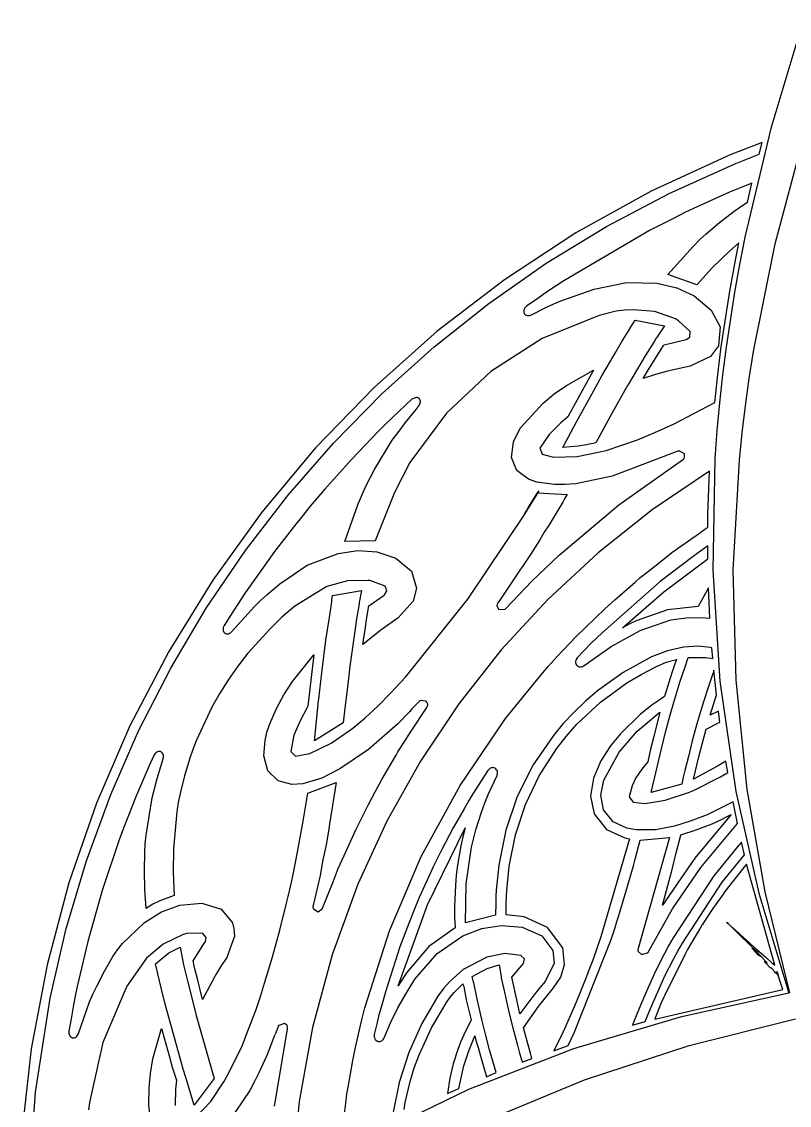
# Model space of a CAD drawing. Extents: x 0 to 149, y 0 to 357.
# Drawn here: x 23.19 to 57.63, y 153.42 to 202.01 of the extents above; entities that cross this region are included whole.
import ezdxf

# ---------------------------------------------------------------- set-up
doc = ezdxf.new("R2010")
doc.units = 0

msp = doc.modelspace()

# ---------------------------------------------------------------- linework, layer by layer
at = {"layer": 'Layer 1'}
for p, q in [((58.242805, 202.00936), (56.794183, 197.217523)), ((56.794183, 197.217523), (55.630613, 192.347193)), ((56.996283, 192.044465), (58.260224, 196.80115)), ((56.40786, 196.598652), (54.98018, 196.032684)), ((56.27138, 196.074379), (56.40786, 196.598652)), ((54.98018, 196.032684), (51.434776, 194.405909)), ((55.1493, 195.625), (56.27138, 196.074379)), ((52.233032, 194.307912), (55.1493, 195.625)), ((51.434776, 194.405909), (48.055735, 192.537445)), ((54.951303, 194.36331), (54.488521, 194.154787)), ((55.386642, 194.551244), (54.951303, 194.36331)), ((55.948704, 194.772924), (55.386642, 194.551244)), ((55.75055, 193.918074), (55.948704, 194.772924)), ((49.423611, 192.822744), (52.233032, 194.307912)), ((54.488521, 194.154787), (53.489997, 193.703006)), ((55.503961, 193.759062), (55.75055, 193.918074)), ((52.964062, 193.461424), (52.435827, 193.192006)), ((53.489997, 193.703006), (52.964062, 193.461424)), ((54.502268, 193.000373), (55.156913, 193.507376)), ((55.156913, 193.507376), (55.503961, 193.759062)), ((52.435827, 193.192006), (51.359127, 192.640434)), ((53.900811, 192.492743), (54.502268, 193.000373)), ((48.055735, 192.537445), (44.851672, 190.440186)), ((46.726671, 191.176362), (49.423611, 192.822744)), ((51.359127, 192.640434), (47.517297, 190.383084)), ((53.602, 192.224), (53.900811, 192.492743)), ((52.177981, 190.677467), (53.312111, 191.930937)), ((53.312111, 191.930937), (53.602, 192.224)), ((53.602, 192.224), (53.602, 192.224)), ((55.361385, 192.092354), (54.942599, 191.713372)), ((55.2969, 191.774521), (55.361385, 192.092354)), ((55.630613, 192.347193), (55.506153, 191.734523)), ((56.024344, 187.21964), (56.996283, 192.044465)), ((54.942599, 191.713372), (54.168642, 190.972474)), ((55.179174, 191.154059), (55.2969, 191.774521)), ((55.506153, 191.734523), (55.388836, 191.116144)), ((44.147844, 189.375631), (46.726671, 191.176362)), ((54.168642, 190.972474), (53.472251, 190.204418)), ((54.957824, 189.923199), (55.179174, 191.154059)), ((55.388836, 191.116144), (55.16769, 189.886114)), ((53.472251, 190.204418), (52.177981, 190.677467)), ((44.851672, 190.440186), (41.831202, 188.127029)), ((47.517297, 190.383084), (46.819678, 189.934633)), ((47.423272, 189.509263), (48.868332, 190.02333)), ((48.868332, 190.02333), (50.323602, 190.311106)), ((50.323602, 190.311106), (51.679242, 190.289886)), ((51.679242, 190.289886), (52.57905, 190.074604)), ((52.57905, 190.074604), (53.359035, 189.711235)), ((46.294562, 189.569946), (45.840314, 189.247437)), ((46.819678, 189.934633), (46.294562, 189.569946)), ((47.069275, 189.365951), (47.423272, 189.509263)), ((53.359035, 189.711235), (54.117509, 189.081395)), ((54.603319, 187.617599), (54.957824, 189.923199)), ((55.16769, 189.886114), (54.78923, 187.412394)), ((41.692764, 187.427417), (44.147844, 189.375631)), ((45.718603, 189.05727), (45.71472, 189.005892)), ((45.71472, 189.005892), (45.722385, 188.970227)), ((45.724939, 189.092221), (45.718603, 189.05727)), ((45.751815, 189.146867), (45.724939, 189.092221)), ((45.768116, 189.175992), (45.751815, 189.146867)), ((45.840314, 189.247437), (45.768116, 189.175992)), ((46.058599, 188.864459), (46.727747, 189.204537)), ((46.727747, 189.204537), (47.069275, 189.365951)), ((49.86199, 189.022843), (49.100194, 188.831909)), ((50.241533, 189.073185), (49.86199, 189.022843)), ((50.618319, 189.09232), (50.241533, 189.073185)), ((51.592485, 189.007772), (50.618319, 189.09232)), ((52.515269, 188.684329), (51.592485, 189.007772)), ((54.117509, 189.081395), (54.521218, 188.330968)), ((45.722385, 188.970227), (45.728822, 188.940171)), ((45.728822, 188.940171), (45.739857, 188.926438)), ((45.739857, 188.926438), (45.746348, 188.909806)), ((45.746348, 188.909806), (45.766787, 188.892534)), ((45.766787, 188.892534), (45.800459, 188.863626)), ((45.800459, 188.863626), (45.840111, 188.845322)), ((45.840111, 188.845322), (45.883234, 188.833877)), ((45.883234, 188.833877), (45.930856, 188.832266)), ((45.930856, 188.832266), (45.977968, 188.837671)), ((45.977968, 188.837671), (46.028807, 188.854621)), ((46.028807, 188.854621), (46.058599, 188.864459)), ((49.100194, 188.831909), (46.543878, 187.79886)), ((50.477396, 188.248712), (50.715812, 188.630491)), ((50.715812, 188.630491), (52.035832, 188.372724)), ((52.522889, 188.681315), (52.515269, 188.684329)), ((52.662383, 188.601963), (52.522889, 188.681315)), ((53.183929, 188.11679), (52.662383, 188.601963)), ((41.831202, 188.127029), (39.002938, 185.610868)), ((50.10705, 187.633858), (50.474178, 188.240957)), ((50.474178, 188.240957), (50.476783, 188.247933)), ((50.476783, 188.247933), (50.477396, 188.248712)), ((52.035832, 188.372724), (51.673405, 187.83473)), ((53.160223, 187.858766), (53.183929, 188.11679)), ((54.521218, 188.330968), (54.458715, 187.481135)), ((46.543878, 187.79886), (44.239724, 186.326752)), ((49.812128, 187.140675), (50.10705, 187.633858)), ((51.580768, 187.691993), (51.155697, 187.027216)), ((51.66196, 187.817932), (51.580768, 187.691993)), ((51.673405, 187.83473), (51.66196, 187.817932)), ((52.011927, 187.522628), (52.885573, 187.733657)), ((52.885573, 187.733657), (53.006976, 187.761836)), ((53.006976, 187.761836), (53.160223, 187.858766)), ((54.577919, 187.440064), (54.603319, 187.617599)), ((39.367065, 185.338587), (41.692764, 187.427417)), ((49.607283, 186.794304), (49.812128, 187.140675)), ((51.563609, 186.825096), (51.989956, 187.488318)), ((51.989956, 187.488318), (52.011927, 187.522628)), ((54.458715, 187.481135), (54.092066, 186.998435)), ((54.416099, 186.193504), (54.577919, 187.440064)), ((54.78923, 187.412394), (54.627867, 186.170354)), ((55.829566, 186.00496), (56.024344, 187.21964)), ((49.2166, 186.134469), (49.607283, 186.794304)), ((51.155697, 187.027216), (50.3852, 185.713)), ((51.318141, 186.420528), (51.563609, 186.825096)), ((53.185295, 186.571274), (52.165625, 186.333268)), ((54.092066, 186.998435), (53.185295, 186.571274)), ((44.239724, 186.326752), (42.243149, 184.458622)), ((47.628366, 185.693045), (48.844206, 186.391519)), ((48.844206, 186.391519), (47.688916, 184.288099)), ((48.839551, 185.439737), (49.2166, 186.134469)), ((51.078602, 186.010352), (51.318141, 186.420528)), ((51.623237, 186.188347), (51.078602, 186.010352)), ((52.165625, 186.333268), (51.623237, 186.188347)), ((54.280489, 184.939564), (54.416099, 186.193504)), ((54.627867, 186.170354), (54.492564, 184.919894)), ((39.002938, 185.610868), (36.375497, 182.9046)), ((47.078058, 185.320667), (47.628366, 185.693045)), ((50.375252, 185.696506), (49.960247, 184.981974)), ((50.38513, 185.71231), (50.375252, 185.696506)), ((50.3852, 185.713), (50.38513, 185.71231)), ((55.661511, 184.79179), (55.829566, 186.00496)), ((37.176379, 183.116007), (39.367065, 185.338587)), ((40.905526, 185.159949), (40.693885, 185.08444)), ((40.947783, 185.154544), (40.905526, 185.159949)), ((40.987576, 185.135664), (40.947783, 185.154544)), ((41.013123, 185.123658), (40.987576, 185.135664)), ((41.020687, 185.113718), (41.013123, 185.123658)), ((41.0353, 185.103998), (41.020687, 185.113718)), ((46.583701, 184.907426), (47.078058, 185.320667)), ((48.076733, 184.061977), (48.839551, 185.439737)), ((40.693885, 185.08444), (40.131569, 184.548529)), ((40.879976, 184.616759), (41.027135, 184.795377)), ((41.027135, 184.795377), (41.082217, 184.952575)), ((41.051906, 185.073837), (41.0353, 185.103998)), ((41.069635, 185.04097), (41.051906, 185.073837)), ((41.079959, 184.990895), (41.069635, 185.04097)), ((41.082217, 184.952575), (41.079959, 184.990895)), ((45.557741, 183.789196), (46.583701, 184.907426)), ((49.960247, 184.981974), (49.598537, 184.309967)), ((52.464266, 183.985569), (54.280286, 184.93738)), ((54.280286, 184.93738), (54.280489, 184.939564)), ((54.492564, 184.919894), (54.37867, 183.675724)), ((55.512258, 183.56769), (55.661511, 184.79179)), ((40.131569, 184.548529), (39.5111, 183.956)), ((40.415103, 184.041579), (40.615554, 184.289985)), ((42.243149, 184.458622), (40.609564, 182.237509)), ((40.615554, 184.289985), (40.879976, 184.616759)), ((47.688916, 184.288099), (47.374825, 184.023728)), ((49.598537, 184.309967), (48.944911, 183.131687)), ((39.5111, 183.956), (39.182754, 183.633491)), ((40.118998, 183.651574), (40.415103, 184.041579)), ((45.24674, 183.166545), (45.557741, 183.789196)), ((47.374825, 184.023728), (46.848602, 183.504573)), ((47.471446, 182.919727), (48.076733, 184.061977)), ((51.599868, 183.589995), (52.464266, 183.985569)), ((54.37867, 183.675724), (54.291395, 182.426924)), ((39.182754, 183.633491), (37.981994, 182.374971)), ((39.016188, 181.927394), (39.81467, 183.240504)), ((39.81467, 183.240504), (40.118998, 183.651574)), ((46.848602, 183.504573), (46.440783, 182.888038)), ((49.41177, 182.78757), (50.81789, 183.264311)), ((50.81789, 183.264311), (51.599868, 183.589995)), ((55.389932, 182.34302), (55.512258, 183.56769)), ((36.375497, 182.9046), (33.957491, 180.02112)), ((35.12634, 180.766542), (37.176379, 183.116007)), ((45.157454, 182.476296), (45.24674, 183.166545)), ((46.440783, 182.888038), (46.546334, 182.620229)), ((48.15067, 182.975525), (47.471446, 182.919727)), ((48.103953, 182.5092), (49.134521, 182.719763)), ((48.533894, 183.044122), (48.15067, 182.975525)), ((48.734241, 183.08827), (48.533894, 183.044122)), ((48.944911, 183.131687), (48.734241, 183.08827)), ((49.134521, 182.719763), (49.41177, 182.78757)), ((52.626055, 182.748203), (49.686585, 181.630563)), ((52.665346, 182.757618), (52.626055, 182.748203)), ((52.679655, 182.760951), (52.665346, 182.757618)), ((52.919654, 182.640516), (52.679655, 182.760951)), ((37.981994, 182.374971), (36.795434, 181.044541)), ((40.609564, 182.237509), (39.910413, 180.903449)), ((45.40445, 181.88323), (45.157454, 182.476296)), ((46.546334, 182.620229), (47.052341, 182.486382)), ((47.052341, 182.486382), (48.103953, 182.5092)), ((49.981361, 180.34439), (52.837696, 182.362208)), ((52.837696, 182.362208), (52.856549, 182.380513)), ((52.856549, 182.380513), (52.891245, 182.41421)), ((52.891245, 182.41421), (52.908105, 182.442083)), ((52.908105, 182.442083), (52.929311, 182.492208)), ((52.932122, 182.586583), (52.919654, 182.640516)), ((52.929311, 182.492208), (52.932582, 182.512277)), ((52.932582, 182.512277), (52.932122, 182.586583)), ((54.291395, 182.426924), (54.192335, 177.424254)), ((55.1134, 177.426), (55.389932, 182.34302)), ((38.629338, 181.190123), (39.016188, 181.927394)), ((45.920066, 181.499986), (45.40445, 181.88323)), ((54.045136, 181.850604), (51.468247, 180.11841)), ((53.977282, 179.909654), (54.045136, 181.850604)), ((46.295421, 181.366086), (45.920066, 181.499986)), ((47.100902, 181.252001), (46.295421, 181.366086)), ((47.551726, 181.259489), (47.100902, 181.252001)), ((48.044805, 181.293697), (47.551726, 181.259489)), ((49.686585, 181.630563), (48.044805, 181.293697)), ((33.222582, 178.297058), (35.12634, 180.766542)), ((36.795434, 181.044541), (36.137721, 180.283716)), ((38.287756, 180.395346), (38.629338, 181.190123)), ((39.910413, 180.903449), (39.050971, 178.734139)), ((45.701439, 179.835205), (46.364512, 180.919115)), ((46.304319, 180.82306), (45.766791, 179.953301)), ((45.931117, 180.234829), (46.327357, 180.889463)), ((46.397438, 180.97386), (46.304319, 180.82306)), ((46.327357, 180.889463), (47.655867, 180.81531)), ((46.364512, 180.919115), (46.397438, 180.97386)), ((47.655867, 180.81531), (47.561952, 180.646987)), ((36.137721, 180.283716), (35.812288, 179.881959)), ((37.686341, 178.709636), (38.287756, 180.395346)), ((47.463132, 180.472836), (47.262424, 180.128127)), ((47.305646, 178.092548), (49.981361, 180.34439)), ((47.561952, 180.646987), (47.463132, 180.472836)), ((33.957491, 180.02112), (31.757537, 176.973323)), ((35.812288, 179.881959), (35.489708, 179.472455)), ((43.205135, 176.114221), (45.701439, 179.835205)), ((45.766791, 179.953301), (45.837967, 180.082203)), ((45.837967, 180.082203), (45.931117, 180.234829)), ((47.262424, 180.128127), (46.848289, 179.453004)), ((51.468247, 180.11841), (49.046106, 178.198599)), ((53.9689, 179.340545), (53.977282, 179.909654)), ((35.489708, 179.472455), (34.848398, 178.655679)), ((46.848289, 179.453004), (46.636749, 179.11988)), ((53.839117, 179.256542), (53.9689, 179.340545)), ((46.636749, 179.11988), (46.431955, 178.779388)), ((52.607185, 178.381465), (53.59232, 179.082098)), ((53.59232, 179.082098), (53.839117, 179.256542)), ((34.848398, 178.655679), (34.535332, 178.254342)), ((39.050971, 178.734139), (37.686341, 178.709636)), ((46.431955, 178.779388), (46.009491, 178.112836)), ((52.362126, 178.204673), (52.607185, 178.381465)), ((53.9671, 178.501), (53.309746, 178.033923)), ((53.971531, 177.929708), (53.9671, 178.501)), ((53.9671, 178.501), (53.9671, 178.501)), ((31.470737, 175.714422), (33.222582, 178.297058)), ((34.246687, 177.849918), (33.213617, 176.395928)), ((34.535332, 178.254342), (34.246687, 177.849918)), ((35.997372, 177.638931), (37.382, 178.161)), ((37.382, 178.161), (38.275419, 178.291832)), ((38.275419, 178.291832), (39.124907, 178.233274)), ((39.124907, 178.233274), (39.975152, 177.955336)), ((39.975152, 177.955336), (40.670382, 177.366553)), ((46.009491, 178.112836), (45.652226, 177.585343)), ((46.074316, 176.918638), (47.305646, 178.092548)), ((49.046106, 178.198599), (46.787893, 176.101943)), ((51.648412, 177.645874), (52.124015, 178.018689)), ((53.309746, 178.033923), (51.831886, 176.910863)), ((52.003669, 176.444982), (53.971531, 177.929708)), ((52.124015, 178.018689), (52.362126, 178.204673)), ((34.772042, 176.809281), (35.997372, 177.638931)), ((40.670382, 177.366553), (40.901374, 176.611896)), ((45.561069, 177.455442), (45.47487, 177.320613)), ((45.652226, 177.585343), (45.561069, 177.455442)), ((51.173715, 177.271746), (51.648412, 177.645874)), ((54.192335, 177.424254), (54.510529, 172.440725)), ((55.240327, 172.492595), (55.1134, 177.426)), ((31.757537, 176.973323), (29.784248, 173.774105)), ((37.807463, 176.943225), (36.877188, 176.685526)), ((38.772658, 176.958011), (37.807463, 176.943225)), ((38.847362, 176.946462), (38.726554, 176.964769)), ((38.726554, 176.964769), (38.772658, 176.958011)), ((39.489135, 176.703206), (38.847362, 176.946462)), ((45.300939, 177.052652), (44.671019, 176.122313)), ((44.900736, 175.686948), (46.074316, 176.918638)), ((45.47487, 177.320613), (45.300939, 177.052652)), ((51.831886, 176.910863), (49.226176, 174.613783)), ((49.79575, 176.094488), (50.708944, 176.885867)), ((50.708944, 176.885867), (50.937854, 177.082996)), ((50.937854, 177.082996), (51.173715, 177.271746)), ((33.213617, 176.395928), (32.527137, 175.337348)), ((34.188125, 176.308667), (34.772042, 176.809281)), ((36.877188, 176.685526), (35.439748, 175.799696)), ((37.136282, 176.288556), (38.441272, 176.501549)), ((38.441272, 176.501549), (38.3341, 175.97)), ((39.463792, 176.308933), (39.576099, 176.494782)), ((39.576099, 176.494782), (39.489135, 176.703206)), ((40.901374, 176.611896), (40.751102, 176.022935)), ((50.140631, 174.830678), (52.003669, 176.444982)), ((54.003055, 176.624695), (53.542932, 175.789154)), ((54.066873, 175.270085), (54.003055, 176.624695)), ((33.628468, 175.785337), (33.902906, 176.051165)), ((33.902906, 176.051165), (34.188125, 176.308667)), ((36.99827, 175.295446), (37.110069, 175.992977)), ((37.107924, 176.084809), (37.136282, 176.288556)), ((37.110069, 175.992977), (37.107924, 176.084809)), ((38.322281, 175.907187), (38.215601, 175.232843)), ((38.322637, 175.908375), (38.322281, 175.907187)), ((38.333926, 175.969998), (38.322637, 175.908375)), ((38.33403, 175.9701), (38.333926, 175.969998)), ((38.3341, 175.97), (38.33403, 175.9701)), ((38.769379, 175.816964), (39.455043, 176.302699)), ((39.455043, 176.302699), (39.463792, 176.308933)), ((40.751102, 176.022935), (40.079747, 175.278397)), ((40.408419, 172.613415), (43.205135, 176.114221)), ((44.519466, 175.89137), (44.511188, 175.837748)), ((44.537299, 175.928812), (44.519466, 175.89137)), ((44.550584, 175.956685), (44.537299, 175.928812)), ((44.671019, 176.122313), (44.550584, 175.956685)), ((46.787893, 176.101943), (44.702784, 173.839214)), ((49.350497, 175.686432), (49.79575, 176.094488)), ((29.87644, 173.0255), (31.470737, 175.714422)), ((32.617168, 174.664717), (33.628468, 175.785337)), ((35.439748, 175.799696), (34.865883, 175.312299)), ((38.675464, 175.292485), (38.769379, 175.816964)), ((44.511188, 175.837748), (44.510217, 175.816017)), ((44.510217, 175.816017), (44.598307, 175.65081)), ((44.598307, 175.65081), (44.885214, 175.675975)), ((44.885214, 175.675975), (44.900736, 175.686948)), ((48.912805, 175.269895), (49.350497, 175.686432)), ((52.159392, 175.644541), (50.757772, 175.145649)), ((53.542932, 175.789154), (52.159392, 175.644541)), ((32.268946, 174.934287), (32.228837, 174.8411)), ((32.527137, 175.337348), (32.268946, 174.934287)), ((34.865883, 175.312299), (34.332794, 174.792395)), ((36.840178, 174.271976), (36.99827, 175.295446)), ((38.215601, 175.232843), (38.149228, 174.788753)), ((38.599637, 174.761033), (38.675464, 175.292485)), ((40.079747, 175.278397), (39.298176, 174.730412)), ((48.051424, 174.423023), (48.912805, 175.269895)), ((50.443529, 174.995834), (50.140631, 174.830678)), ((50.757772, 175.145649), (50.443529, 174.995834)), ((50.938246, 174.705148), (52.314266, 175.183514)), ((52.314266, 175.183514), (52.995381, 175.286576)), ((52.995381, 175.286576), (53.663262, 175.302225)), ((53.663262, 175.302225), (54.066873, 175.270085)), ((32.224646, 174.808247), (32.220508, 174.747761)), ((32.220508, 174.747761), (32.227764, 174.71318)), ((32.228837, 174.8411), (32.224646, 174.808247)), ((32.227764, 174.71318), (32.243653, 174.664562)), ((32.243653, 174.664562), (32.264298, 174.634556)), ((32.264298, 174.634556), (32.281567, 174.609339)), ((32.281567, 174.609339), (32.296948, 174.600703)), ((32.296948, 174.600703), (32.309417, 174.58797)), ((32.309417, 174.58797), (32.334913, 174.579703)), ((32.334913, 174.579703), (32.37722, 174.56592)), ((32.37722, 174.56592), (32.42101, 174.564043)), ((32.42101, 174.564043), (32.465514, 174.569868)), ((32.465514, 174.569868), (32.51048, 174.586615)), ((32.51048, 174.586615), (32.55243, 174.609596)), ((32.55243, 174.609596), (32.593053, 174.644225)), ((32.593053, 174.644225), (32.617168, 174.664717)), ((34.332794, 174.792395), (33.336415, 173.696695)), ((38.149228, 174.788753), (37.967223, 173.536793)), ((38.500817, 174.081132), (38.599637, 174.761033)), ((39.298176, 174.730412), (38.500817, 174.081132)), ((49.226176, 174.613783), (48.760894, 174.164768)), ((49.640322, 173.990354), (50.938246, 174.705148)), ((36.658379, 172.809306), (36.840178, 174.271976)), ((47.217941, 173.548152), (48.051424, 174.423023)), ((48.760894, 174.164768), (48.416095, 173.804667)), ((48.429266, 173.136608), (49.640322, 173.990354)), ((52.874259, 173.96433), (52.162591, 173.805524)), ((52.893371, 173.967767), (52.874259, 173.96433)), ((53.54214, 174.011136), (52.893371, 173.967767)), ((54.093828, 173.954128), (53.54214, 174.011136)), ((54.158926, 173.941749), (54.093828, 173.954128)), ((54.200314, 173.450344), (54.158926, 173.941749)), ((29.784248, 173.774105), (28.04624, 170.436361)), ((33.336415, 173.696695), (32.886412, 173.116204)), ((35.340714, 172.432296), (36.297447, 173.625706)), ((36.297447, 173.625706), (36.165057, 172.491056)), ((37.966151, 173.529715), (37.904626, 173.107059)), ((37.966506, 173.532167), (37.966151, 173.529715)), ((37.967223, 173.536793), (37.966506, 173.532167)), ((44.702784, 173.839214), (42.799956, 171.421184)), ((46.814688, 173.098505), (47.217941, 173.548152)), ((48.116161, 173.490322), (48.061486, 173.40738)), ((48.416095, 173.804667), (48.116161, 173.490322)), ((51.445403, 173.525503), (50.178723, 172.831499)), ((52.162591, 173.805524), (51.445403, 173.525503)), ((52.955964, 173.084994), (53.095356, 173.507139)), ((53.095356, 173.507139), (53.862977, 173.508798)), ((53.862977, 173.508798), (54.200314, 173.450344)), ((28.445323, 170.237157), (29.87644, 173.0255)), ((32.886412, 173.116204), (32.469158, 172.5155)), ((37.904626, 173.107059), (37.859753, 172.695938)), ((46.418691, 172.642113), (46.814688, 173.098505)), ((48.052288, 173.37561), (48.039106, 173.316479)), ((48.039106, 173.316479), (48.041406, 173.28029)), ((48.041406, 173.28029), (48.050245, 173.227929)), ((48.050245, 173.227929), (48.066699, 173.19308)), ((48.061486, 173.40738), (48.052288, 173.37561)), ((48.066699, 173.19308), (48.080598, 173.163752)), ((48.080598, 173.163752), (48.094904, 173.151424)), ((48.094904, 173.151424), (48.105685, 173.135724)), ((48.105685, 173.135724), (48.130213, 173.121266)), ((48.130213, 173.121266), (48.171445, 173.097249)), ((48.171445, 173.097249), (48.215441, 173.084718)), ((48.215441, 173.084718), (48.261477, 173.07952)), ((48.261477, 173.07952), (48.309407, 173.085026)), ((48.309407, 173.085026), (48.355392, 173.097607)), ((48.355392, 173.097607), (48.401891, 173.122161)), ((48.401891, 173.122161), (48.429266, 173.136608)), ((50.97952, 172.745267), (51.641167, 173.089885)), ((51.641167, 173.089885), (52.098367, 173.286645)), ((52.098367, 173.286645), (52.562622, 173.418725)), ((52.496144, 173.215517), (52.382711, 172.898093)), ((52.496553, 173.219361), (52.496144, 173.215517)), ((52.562622, 173.418725), (52.496553, 173.219361)), ((52.730578, 172.434153), (52.954329, 173.076208)), ((52.954329, 173.076208), (52.955504, 173.08411)), ((52.955504, 173.08411), (52.955964, 173.084994)), ((32.469158, 172.5155), (32.074284, 171.902409)), ((36.165057, 172.491056), (36.032977, 171.320056)), ((36.566968, 172.034291), (36.658379, 172.809306)), ((37.859753, 172.695938), (37.77442, 171.930081)), ((39.751271, 171.921971), (40.408419, 172.613415)), ((44.896631, 170.765143), (46.418691, 172.642113)), ((50.178723, 172.831499), (49.019243, 172.001515)), ((50.341275, 172.367281), (50.97952, 172.745267)), ((52.280366, 172.572993), (52.03122, 171.760329)), ((52.382711, 172.898093), (52.280366, 172.572993)), ((54.149101, 172.645077), (53.936438, 172.021126)), ((54.149253, 172.645497), (54.149101, 172.645077)), ((54.205664, 172.807842), (54.149253, 172.645497)), ((54.24833, 172.928379), (54.205664, 172.807842)), ((54.365136, 171.821069), (54.24833, 172.928379)), ((55.7408, 167.583), (55.240327, 172.492595)), ((34.953559, 171.823879), (35.340714, 172.432296)), ((36.518835, 171.644641), (36.566968, 172.034291)), ((49.019243, 172.001515), (48.480535, 171.542145)), ((49.152825, 171.504379), (50.341275, 172.367281)), ((52.460943, 171.541513), (52.730578, 172.434153)), ((53.936438, 172.021126), (53.697678, 171.281199)), ((54.510529, 172.440725), (55.232915, 167.499574)), ((32.074284, 171.902409), (31.712879, 171.272365)), ((34.622863, 171.208093), (34.953559, 171.823879)), ((36.493999, 171.450105), (36.518835, 171.644641)), ((37.77442, 171.930081), (37.690778, 171.228694)), ((39.165807, 171.312736), (39.751271, 171.921971)), ((41.026116, 171.536194), (40.812942, 171.313936)), ((41.059176, 171.559697), (41.026116, 171.536194)), ((41.071336, 171.568333), (41.059176, 171.559697)), ((41.340666, 171.548047), (41.071336, 171.568333)), ((41.372651, 171.503222), (41.340666, 171.548047)), ((48.480535, 171.542145), (47.970591, 171.055109)), ((52.03122, 171.760329), (51.460268, 171.371258)), ((52.265499, 170.871639), (52.460943, 171.541513)), ((54.075624, 170.920738), (54.365136, 171.821069)), ((31.712879, 171.272365), (31.014597, 169.766375)), ((34.318839, 170.524128), (34.622863, 171.208093)), ((35.981167, 171.231597), (35.694822, 170.697551)), ((36.032977, 171.320056), (35.981167, 171.231597)), ((36.320782, 169.769239), (36.475756, 171.251889)), ((36.475756, 171.251889), (36.493999, 171.450105)), ((37.690778, 171.228694), (37.613212, 170.573956)), ((38.601081, 170.791898), (39.165807, 171.312736)), ((40.580656, 171.066529), (40.055286, 170.519583)), ((40.696494, 171.194855), (40.580656, 171.066529)), ((40.666653, 170.202173), (41.369329, 171.261273)), ((40.812942, 171.313936), (40.696494, 171.194855)), ((42.799956, 171.421184), (41.088587, 168.858625)), ((41.369329, 171.261273), (41.380113, 171.285457)), ((41.401113, 171.435099), (41.372651, 171.503222)), ((41.380113, 171.285457), (41.399529, 171.329131)), ((41.399529, 171.329131), (41.404841, 171.361473)), ((41.405558, 171.415344), (41.401113, 171.435099)), ((41.404841, 171.361473), (41.405558, 171.415344)), ((47.970591, 171.055109), (47.486352, 170.545806)), ((48.096205, 170.508254), (49.152825, 171.504379)), ((50.801387, 170.191683), (51.825407, 171.052299)), ((51.460268, 171.371258), (50.946545, 170.955985)), ((51.825407, 171.052299), (51.546419, 169.959039)), ((53.697678, 171.281199), (53.485628, 170.529379)), ((54.453584, 171.094107), (54.075624, 170.920738)), ((54.516841, 170.609357), (54.453584, 171.094107)), ((35.694822, 170.697551), (35.399148, 170.019371)), ((37.613212, 170.573956), (36.320782, 169.769239)), ((38.043414, 170.340312), (38.320152, 170.559912)), ((38.320152, 170.559912), (38.601081, 170.791898)), ((42.854297, 167.761068), (44.896631, 170.765143)), ((47.486352, 170.545806), (47.042888, 170.00412)), ((50.946545, 170.955985), (50.052514, 170.086222)), ((52.08048, 170.149865), (52.265499, 170.871639)), ((53.903328, 170.292726), (54.44781, 170.578775)), ((54.44781, 170.578775), (54.516841, 170.609357)), ((28.04624, 170.436361), (26.552127, 166.972986)), ((27.183019, 167.356259), (28.445323, 170.237157)), ((34.10899, 169.779538), (34.193092, 170.15727)), ((34.193092, 170.15727), (34.318839, 170.524128)), ((37.079065, 169.658808), (37.948069, 170.265637)), ((37.948069, 170.265637), (38.043414, 170.340312)), ((40.055286, 170.519583), (38.749976, 169.370213)), ((40.323338, 169.667295), (40.666653, 170.202173)), ((47.620294, 169.965995), (48.096205, 170.508254)), ((50.052514, 170.086222), (49.611551, 169.541457)), ((49.993196, 169.259941), (50.801387, 170.191683)), ((51.893415, 169.407359), (52.08048, 170.149865)), ((53.483226, 170.520641), (53.273783, 169.769603)), ((53.484146, 170.524078), (53.483226, 170.520641)), ((53.485628, 170.529379), (53.484146, 170.524078)), ((53.73435, 169.676353), (53.903328, 170.292726)), ((31.014597, 169.766375), (30.860185, 169.38314)), ((34.057822, 169.088049), (34.10899, 169.779538)), ((35.399148, 170.019371), (35.266327, 169.291561)), ((36.121279, 169.204877), (37.079065, 169.658808)), ((40.151295, 169.400011), (40.323338, 169.667295)), ((47.042888, 170.00412), (46.140332, 168.685493)), ((47.17703, 169.399502), (47.620294, 169.965995)), ((51.546419, 169.959039), (51.40432, 169.399201)), ((53.273783, 169.769603), (53.104142, 169.070144)), ((53.654896, 169.387174), (53.73435, 169.676353)), ((29.123651, 169.115279), (28.894024, 168.607294)), ((29.180522, 169.200815), (29.123651, 169.115279)), ((29.206732, 169.222608), (29.180522, 169.200815)), ((29.25502, 169.25891), (29.206732, 169.222608)), ((29.288946, 169.271495), (29.25502, 169.25891)), ((29.338408, 169.284804), (29.288946, 169.271495)), ((29.408921, 169.281316), (29.338408, 169.284804)), ((29.42185, 169.273882), (29.408921, 169.281316)), ((29.436525, 169.27106), (29.42185, 169.273882)), ((29.459569, 169.252603), (29.436525, 169.27106)), ((29.494313, 169.224524), (29.459569, 169.252603)), ((29.518689, 169.188169), (29.494313, 169.224524)), ((29.53841, 169.147458), (29.518689, 169.188169)), ((29.54771, 169.100923), (29.53841, 169.147458)), ((29.551288, 169.052242), (29.54771, 169.100923)), ((30.860185, 169.38314), (30.729686, 168.99007)), ((34.235606, 168.417848), (34.057822, 169.088049)), ((35.266327, 169.291561), (35.466933, 169.081797)), ((35.466933, 169.081797), (36.101241, 169.197288)), ((36.101241, 169.197288), (36.121279, 169.204877)), ((38.749976, 169.370213), (37.461426, 168.503938)), ((39.353526, 168.02636), (39.986508, 169.12846)), ((39.986508, 169.12846), (40.065299, 169.266368)), ((40.065299, 169.266368), (40.151295, 169.400011)), ((46.405264, 168.19294), (47.17703, 169.399502)), ((49.611551, 169.541457), (49.175245, 168.863308)), ((49.311415, 168.002561), (49.993196, 169.259941)), ((51.40432, 169.399201), (51.276425, 168.825531)), ((51.8, 169.033), (51.893415, 169.407359)), ((53.333603, 168.053417), (53.586375, 169.101227)), ((53.586375, 169.101227), (53.654896, 169.387174)), ((28.894024, 168.607294), (28.313776, 167.257304)), ((29.263718, 168.076714), (29.537953, 168.964988)), ((29.537953, 168.964988), (29.543315, 168.999983)), ((29.543315, 168.999983), (29.551288, 169.052242)), ((30.729686, 168.99007), (30.495969, 168.196848)), ((41.088587, 168.858625), (39.577855, 166.162307)), ((46.140332, 168.685493), (45.425184, 167.264447)), ((49.175245, 168.863308), (48.842475, 168.088519)), ((51.276425, 168.825531), (51.014303, 168.498653)), ((51.428795, 167.441791), (51.715815, 168.650761)), ((51.715815, 168.650761), (51.8, 169.033)), ((51.8, 169.033), (51.8, 169.033)), ((53.104142, 169.070144), (52.947071, 168.430584)), ((54.401533, 168.626872), (53.333603, 168.053417)), ((54.779849, 168.851938), (54.401533, 168.626872)), ((54.863951, 168.35293), (54.779849, 168.851938)), ((30.495969, 168.196848), (30.29608, 167.397279)), ((34.691992, 167.966004), (34.235606, 168.417848)), ((37.439712, 168.490422), (36.654011, 168.086816)), ((37.461426, 168.503938), (37.439712, 168.490422)), ((44.101525, 168.437417), (43.800874, 167.969312)), ((44.169944, 168.510944), (44.101525, 168.437417)), ((44.135044, 167.385844), (44.514068, 168.207039)), ((44.199526, 168.527386), (44.169944, 168.510944)), ((44.253589, 168.553751), (44.199526, 168.527386)), ((44.290018, 168.559396), (44.253589, 168.553751)), ((44.342793, 168.562833), (44.290018, 168.559396)), ((44.380349, 168.553788), (44.342793, 168.562833)), ((44.415401, 168.545256), (44.380349, 168.553788)), ((44.427971, 168.535432), (44.415401, 168.545256)), ((44.442737, 168.52976), (44.427971, 168.535432)), ((44.464504, 168.506883), (44.442737, 168.52976)), ((44.497462, 168.472251), (44.464504, 168.506883)), ((44.518666, 168.431374), (44.497462, 168.472251)), ((44.514068, 168.207039), (44.523469, 168.240623)), ((44.534456, 168.387065), (44.518666, 168.431374)), ((44.523469, 168.240623), (44.53747, 168.290543)), ((44.539003, 168.339327), (44.534456, 168.387065)), ((44.53747, 168.290543), (44.539003, 168.339327)), ((45.79137, 166.904954), (46.405264, 168.19294)), ((51.014303, 168.498653), (50.747375, 168.106565)), ((52.871348, 168.129549), (52.806965, 167.830021)), ((52.947071, 168.430584), (52.871348, 168.129549)), ((53.330548, 167.543385), (54.539438, 168.156275)), ((54.539438, 168.156275), (54.863951, 168.35293)), ((29.043799, 167.207171), (29.263718, 168.076714)), ((35.314966, 167.809942), (34.691992, 167.966004)), ((35.805442, 167.841551), (35.314966, 167.809942)), ((36.654011, 168.086816), (35.805442, 167.841551)), ((36.019172, 167.420994), (37.290812, 167.892333)), ((37.290812, 167.892333), (37.075592, 166.496533)), ((39.040663, 167.473383), (39.353526, 168.02636)), ((41.114468, 164.581789), (42.854297, 167.761068)), ((43.800874, 167.969312), (43.457097, 167.431318)), ((48.842475, 168.088519), (48.70833, 167.279611)), ((49.174427, 167.322812), (49.311415, 168.002561)), ((50.575078, 167.754307), (50.437424, 167.256247)), ((50.747375, 168.106565), (50.575078, 167.754307)), ((52.806965, 167.830021), (51.428795, 167.441791)), ((26.095163, 164.389673), (27.183019, 167.356259)), ((28.313776, 167.257304), (27.953189, 166.343751)), ((28.773193, 165.538781), (29.043799, 167.207171)), ((30.29608, 167.397279), (30.211363, 166.994591)), ((35.917541, 166.797822), (36.019172, 167.420994)), ((38.75202, 166.907415), (39.040663, 167.473383)), ((43.35511, 167.27011), (43.253939, 167.09518)), ((43.457097, 167.431318), (43.35511, 167.27011)), ((43.963052, 166.981276), (44.135044, 167.385844)), ((45.425184, 167.264447), (44.905795, 165.76077)), ((48.70833, 167.279611), (48.867896, 166.499107)), ((49.296347, 166.672906), (49.174427, 167.322812)), ((50.437424, 167.256247), (50.617482, 167.011123)), ((50.948, 167.413), (50.95122, 167.421317)), ((50.94946, 167.413076), (50.948, 167.413)), ((50.95122, 167.421317), (50.94946, 167.413076)), ((52.059933, 167.099933), (53.108843, 167.447605)), ((53.108843, 167.447605), (53.330548, 167.543385)), ((55.232915, 167.499574), (56.257183, 162.935073)), ((56.544066, 162.992408), (55.7408, 167.583)), ((55.7408, 167.583), (55.7408, 167.583)), ((26.552127, 166.972986), (25.310524, 163.396877)), ((30.211363, 166.994591), (30.150047, 166.58472)), ((35.824238, 166.170064), (35.917541, 166.797822)), ((38.173761, 165.776095), (38.75202, 166.907415)), ((43.036165, 166.718075), (42.548401, 165.867859)), ((43.253939, 167.09518), (43.036165, 166.718075)), ((43.816407, 166.573183), (43.963052, 166.981276)), ((45.341535, 165.550914), (45.79137, 166.904954)), ((49.719767, 166.13659), (49.296347, 166.672906)), ((50.617482, 167.011123), (51.164214, 166.954024)), ((51.164214, 166.954024), (52.059933, 167.099933)), ((55.107732, 167.024843), (53.936352, 166.444414)), ((55.302, 166.053579), (55.107732, 167.024843)), ((27.953189, 166.343751), (27.757081, 165.844757)), ((30.150047, 166.58472), (29.992672, 164.94036)), ((35.592926, 164.934534), (35.824238, 166.170064)), ((37.075592, 166.496533), (37.02051, 166.148223)), ((43.562816, 165.771636), (43.816407, 166.573183)), ((48.867896, 166.499107), (49.432347, 165.790765)), ((53.936352, 166.444414), (53.185797, 166.157789)), ((55.025925, 166.455748), (53.382868, 164.497661)), ((54.168018, 166.042237), (54.609388, 166.246176)), ((54.609388, 166.246176), (54.817247, 166.353618)), ((54.817247, 166.353618), (55.025925, 166.455748)), ((27.757081, 165.844757), (27.560307, 165.320699)), ((36.966809, 165.799095), (36.8452, 165.10707)), ((37.02051, 166.148223), (36.966809, 165.799095)), ((37.651506, 164.618035), (38.173761, 165.776095)), ((39.577855, 166.162307), (38.276936, 163.343004)), ((41.393141, 162.405873), (43.09304, 165.86606)), ((42.548401, 165.867859), (42.042394, 164.897743)), ((43.09304, 165.86606), (42.981, 165.465)), ((43.366658, 164.991419), (43.562816, 165.771636)), ((44.905795, 165.76077), (44.590518, 164.19425)), ((49.432347, 165.790765), (50.255166, 165.412187)), ((50.338507, 165.846625), (49.719767, 166.13659)), ((50.757341, 165.771743), (50.338507, 165.846625)), ((51.626121, 165.779163), (50.757341, 165.771743)), ((52.480361, 165.937616), (51.626121, 165.779163)), ((53.185797, 166.157789), (52.480361, 165.937616)), ((52.76026, 165.54604), (53.444186, 165.767672)), ((53.444186, 165.767672), (54.168018, 166.042237)), ((53.66477, 164.090439), (55.302, 166.053579)), ((27.560307, 165.320699), (26.801373, 163.062419)), ((28.731447, 165.151688), (28.773193, 165.538781)), ((42.98103, 165.46513), (42.895954, 165.063271)), ((42.981, 165.465), (42.98103, 165.46513)), ((45.06195, 164.146192), (45.341535, 165.550914)), ((50.466042, 165.367991), (49.178212, 160.982361)), ((50.255166, 165.412187), (50.466042, 165.367991)), ((50.785787, 164.738675), (50.934989, 165.313903)), ((52.249339, 165.425499), (50.840669, 160.451539)), ((50.934989, 165.313903), (52.249339, 165.425499)), ((52.55802, 164.739306), (52.75888, 165.540218)), ((52.75888, 165.540218), (52.76026, 165.54604)), ((55.480785, 165.219577), (55.2903, 164.999)), ((55.613534, 164.648817), (55.480785, 165.219577)), ((28.697521, 163.937372), (28.710653, 164.75325)), ((28.710653, 164.75325), (28.731447, 165.151688)), ((29.992672, 164.94036), (29.98521, 163.86332)), ((35.533552, 164.626486), (35.592926, 164.934534)), ((36.8452, 165.10707), (36.704371, 164.423246)), ((42.042394, 164.897743), (41.779645, 164.382832)), ((42.895954, 165.063271), (42.744708, 164.190392)), ((43.130286, 163.354139), (43.366658, 164.991419)), ((50.706077, 164.455688), (50.785787, 164.738675)), ((52.361303, 163.94292), (52.558, 164.74)), ((52.558, 164.74), (52.55802, 164.739306)), ((55.2903, 164.999), (54.24104, 163.70793)), ((25.187387, 161.344265), (26.095163, 164.389673)), ((35.35313, 163.702959), (35.477243, 164.316984)), ((35.477243, 164.316984), (35.533552, 164.626486)), ((36.704371, 164.423246), (36.572698, 163.735082)), ((37.388757, 164.03979), (37.651506, 164.618035)), ((39.688199, 161.250038), (41.114468, 164.581789)), ((41.779645, 164.382832), (41.647712, 164.119493)), ((50.634957, 164.167709), (50.706077, 164.455688)), ((53.382868, 164.497661), (51.9323, 162.393)), ((54.619046, 163.422437), (55.613534, 164.648817)), ((55.709436, 164.236716), (55.636623, 164.152162)), ((56.979026, 159.702276), (55.709436, 164.236716)), ((28.714536, 163.102966), (28.697521, 163.937372)), ((29.98521, 163.86332), (30.023228, 162.83152)), ((37.156065, 163.448859), (37.388757, 164.03979)), ((41.524316, 163.84858), (41.026637, 162.7472)), ((41.647712, 164.119493), (41.524316, 163.84858)), ((42.684109, 163.742774), (42.647779, 163.282154)), ((42.744708, 164.190392), (42.684109, 163.742774)), ((44.590518, 164.19425), (44.480609, 163.06376)), ((44.959043, 163.051052), (45.06195, 164.146192)), ((50.314889, 163.045949), (50.634957, 164.167709)), ((51.9323, 162.393), (52.361303, 163.94292)), ((52.390089, 162.228266), (53.66477, 164.090439)), ((55.521146, 164.010512), (54.952903, 163.293527)), ((55.636623, 164.152162), (55.521146, 164.010512)), ((25.310524, 163.396877), (24.330045, 159.720928)), ((35.213535, 163.095053), (35.35313, 163.702959)), ((36.572698, 163.735082), (36.259375, 162.376092)), ((36.689247, 162.267719), (37.156065, 163.448859)), ((38.2769, 163.343), (37.119397, 160.166878)), ((38.276936, 163.343004), (38.2769, 163.343)), ((42.647779, 163.282154), (42.612267, 162.342708)), ((43.099781, 161.605559), (43.130286, 163.354139)), ((54.24104, 163.70793), (52.41828, 160.92964)), ((52.829906, 160.695207), (54.619046, 163.422437)), ((54.952903, 163.293527), (54.741567, 163.006174)), ((26.801373, 163.062419), (26.150713, 160.770439)), ((28.774319, 162.250986), (28.714536, 163.102966)), ((30.023228, 162.83152), (29.391051, 162.594916)), ((35.071078, 162.48873), (35.137965, 162.793456)), ((35.137965, 162.793456), (35.213535, 163.095053)), ((44.461909, 162.784312), (44.455929, 162.501955)), ((44.480609, 163.06376), (44.461909, 162.784312)), ((44.928436, 162.510555), (44.959043, 163.051052)), ((49.985536, 161.940199), (50.314889, 163.045949)), ((54.656186, 162.891154), (54.204699, 162.251021)), ((54.741567, 163.006174), (54.656186, 162.891154)), ((56.257183, 162.935073), (57.612895, 158.457814)), ((57.647478, 158.464576), (56.544066, 162.992408)), ((29.075786, 162.43736), (28.774319, 162.250986)), ((29.391051, 162.594916), (29.075786, 162.43736)), ((29.454844, 162.095399), (30.287622, 162.403859)), ((30.287622, 162.403859), (31.274343, 162.492677)), ((31.274343, 162.492677), (32.140769, 162.212995)), ((34.77477, 161.28054), (35.071078, 162.48873)), ((36.257586, 162.344579), (36.256257, 162.305159)), ((36.256257, 162.305159), (36.276746, 162.235475)), ((36.259375, 162.376092), (36.257586, 162.344579)), ((40.07891, 158.7816), (41.393141, 162.405873)), ((41.026637, 162.7472), (40.793025, 162.187463)), ((42.612267, 162.342708), (42.610529, 161.867105)), ((44.455929, 162.501955), (44.452661, 161.943678)), ((44.92685, 161.969344), (44.928436, 162.510555)), ((28.703942, 161.621257), (29.454844, 162.095399)), ((32.140769, 162.212995), (32.641173, 161.603678)), ((36.276746, 162.235475), (36.485075, 162.103566)), ((36.485075, 162.103566), (36.680459, 162.253986)), ((36.680459, 162.253986), (36.689247, 162.267719)), ((40.793025, 162.187463), (40.571726, 161.627628)), ((42.610529, 161.867105), (42.63572, 161.381841)), ((44.452661, 161.943678), (43.099781, 161.605559)), ((45.736985, 161.871889), (44.92685, 161.969344)), ((46.77647, 161.397652), (45.736985, 161.871889)), ((49.895196, 161.669695), (49.985536, 161.940199)), ((51.27581, 160.265899), (52.390089, 162.228266)), ((54.204699, 162.251021), (53.828215, 161.683698)), ((24.465325, 158.2269), (25.187387, 161.344265)), ((27.716447, 160.681176), (28.703942, 161.621257)), ((32.641173, 161.603678), (32.7078, 161.35116)), ((32.7078, 161.35116), (32.730693, 161.000677)), ((40.571726, 161.627628), (40.158663, 160.532288)), ((42.63572, 161.381841), (41.46209, 160.54588)), ((42.98153, 161.015794), (43.83305, 161.34953)), ((43.83305, 161.34953), (44.69852, 161.488894)), ((44.69852, 161.488894), (45.637058, 161.416301)), ((45.637058, 161.416301), (46.529421, 161.016165)), ((47.467055, 160.487419), (46.77647, 161.397652)), ((49.634607, 160.855366), (49.812421, 161.395657)), ((49.812421, 161.395657), (49.895196, 161.669695)), ((53.613676, 161.343705), (53.409138, 160.997069)), ((53.702942, 161.494412), (53.613676, 161.343705)), ((53.728591, 161.535289), (53.702942, 161.494412)), ((53.828215, 161.683698), (53.728591, 161.535289)), ((54.846417, 161.612356), (54.815401, 161.642616)), ((54.815401, 161.642616), (54.851271, 161.608089)), ((54.892456, 161.567632), (54.8464, 161.613)), ((54.8464, 161.613), (54.846417, 161.612356)), ((54.851271, 161.608089), (54.892456, 161.567632)), ((54.990461, 161.469663), (54.905998, 161.55442)), ((54.905998, 161.55442), (54.958209, 161.506058)), ((54.958209, 161.506058), (55.125344, 161.346828)), ((55.318705, 161.142161), (54.990461, 161.469663)), ((55.125344, 161.346828), (55.180428, 161.302629)), ((30.429834, 161.076828), (29.541578, 160.655878)), ((30.437398, 161.080049), (30.429834, 161.076828)), ((30.593185, 161.122165), (30.437398, 161.080049)), ((31.306848, 161.147226), (30.593185, 161.122165)), ((31.471685, 160.948384), (31.306848, 161.147226)), ((31.429478, 160.771995), (31.471685, 160.948384)), ((32.730693, 161.000677), (32.391973, 160.057694)), ((34.605078, 160.684205), (34.77477, 161.28054)), ((38.586541, 157.788543), (39.688199, 161.250038)), ((41.822, 160.224444), (42.98153, 161.015794)), ((46.529421, 161.016165), (47.023618, 160.366511)), ((47.979287, 156.669426), (49.634607, 160.855366)), ((49.178212, 160.982361), (48.80858, 159.930911)), ((52.41828, 160.92964), (52.210217, 160.569999)), ((53.409138, 160.997069), (53.066741, 160.413626)), ((55.180428, 161.302629), (55.216296, 161.271116)), ((55.216296, 161.271116), (55.584088, 160.936025)), ((55.548228, 160.915229), (55.318705, 161.142161)), ((55.732891, 160.732394), (55.548228, 160.915229)), ((55.584088, 160.936025), (55.84509, 160.70171)), ((26.150713, 160.770439), (25.682507, 158.745729)), ((27.284633, 160.099291), (27.489377, 160.400786)), ((27.489377, 160.400786), (27.716447, 160.681176)), ((29.541578, 160.655878), (28.785144, 160.028178)), ((29.796859, 160.256567), (30.303583, 160.51988)), ((30.303583, 160.51988), (30.420491, 159.885276)), ((30.88264, 159.902847), (31.362135, 160.666726)), ((31.362135, 160.666726), (31.429478, 160.771995)), ((34.448417, 160.084232), (34.605078, 160.684205)), ((40.158663, 160.532288), (39.52195, 158.556688)), ((41.46209, 160.54588), (40.45641, 159.36484)), ((47.023618, 160.366511), (47.081192, 159.79638)), ((47.547429, 159.736534), (47.467055, 160.487419)), ((50.838112, 160.423678), (50.834844, 160.386749)), ((50.834844, 160.386749), (50.846596, 160.336514)), ((50.840669, 160.451539), (50.838112, 160.423678)), ((50.846596, 160.336514), (50.853652, 160.316332)), ((52.210217, 160.569999), (52.017276, 160.20236)), ((52.436265, 159.981352), (52.625577, 160.342235)), ((52.625577, 160.342235), (52.829906, 160.695207)), ((53.067762, 160.411134), (52.951825, 160.20593)), ((53.066741, 160.413626), (53.067762, 160.411134)), ((56.10099, 160.374731), (55.732891, 160.732394)), ((55.84509, 160.70171), (56.085958, 160.486327)), ((55.969873, 160.434026), (55.951427, 160.462626)), ((55.951427, 160.462626), (55.9783, 160.443)), ((56.228064, 160.15707), (55.969873, 160.434026)), ((55.9783, 160.443), (55.978357, 160.442136)), ((55.978357, 160.442136), (56.081111, 160.338346)), ((56.081111, 160.338346), (56.33414, 160.091755)), ((56.085958, 160.486327), (56.480787, 160.141565)), ((56.188364, 160.279058), (56.10099, 160.374731)), ((56.181661, 160.375208), (56.164189, 160.38852)), ((56.164189, 160.38852), (56.1857, 160.362)), ((56.259176, 160.29887), (56.181661, 160.375208)), ((56.1857, 160.362), (56.259176, 160.29887)), ((56.1857, 160.362), (56.1857, 160.362)), ((26.902073, 159.445117), (27.284633, 160.099291)), ((28.785144, 160.028178), (27.903988, 158.767678)), ((29.185391, 159.769734), (29.796859, 160.256567)), ((30.420491, 159.885276), (30.423965, 159.865196)), ((30.423965, 159.865196), (30.45401, 159.719186)), ((30.890917, 159.863223), (30.88264, 159.902847)), ((30.915699, 159.741535), (30.890917, 159.863223)), ((32.391973, 160.057694), (32.11493, 159.629738)), ((34.085787, 158.899872), (34.448417, 160.084232)), ((37.119397, 160.166878), (36.239233, 156.909383)), ((40.834505, 159.075034), (41.822, 160.224444)), ((44.055063, 160.060226), (42.997673, 159.506625)), ((44.793096, 160.220172), (44.055063, 160.060226)), ((44.866727, 160.225689), (44.793096, 160.220172)), ((45.58974, 160.146235), (44.866727, 160.225689)), ((45.745583, 159.986799), (45.58974, 160.146235)), ((45.70154, 159.776513), (45.745583, 159.986799)), ((48.80858, 159.930911), (48.608691, 159.413496)), ((50.853652, 160.316332), (50.999174, 160.181656)), ((50.999174, 160.181656), (51.26457, 160.252999)), ((51.26457, 160.252999), (51.27581, 160.265899)), ((52.017276, 160.20236), (51.637989, 159.463531)), ((52.951825, 160.20593), (52.022076, 158.32528)), ((52.063927, 159.256256), (52.436265, 159.981352)), ((56.254993, 160.203868), (56.188364, 160.279058)), ((56.33414, 160.091755), (56.228064, 160.15707)), ((56.376501, 160.084993), (56.254993, 160.203868)), ((56.579097, 159.876995), (56.376501, 160.084993)), ((56.480787, 160.141565), (56.5909, 160.046)), ((56.631889, 159.737729), (56.505736, 159.87886)), ((56.505736, 159.87886), (56.636123, 159.815205)), ((56.636123, 159.815205), (56.579097, 159.876995)), ((56.5909, 160.046), (56.850417, 159.808976)), ((56.5909, 160.046), (56.5909, 160.046)), ((24.330045, 159.720928), (23.619304, 155.958035)), ((26.553035, 158.75892), (26.902073, 159.445117)), ((29.299028, 159.327944), (29.185391, 159.769734)), ((30.45401, 159.719186), (30.641738, 158.943953)), ((30.972468, 159.476334), (30.915699, 159.741535)), ((31.068937, 159.090172), (30.972468, 159.476334)), ((31.971604, 159.404262), (31.899254, 159.288924)), ((32.11493, 159.629738), (31.971604, 159.404262)), ((40.45641, 159.36484), (40.07891, 158.7816)), ((42.997673, 159.506625), (42.398058, 158.971532)), ((43.400943, 159.20105), (44.070817, 159.562774)), ((44.070817, 159.562774), (44.614687, 159.720228)), ((44.614687, 159.720228), (44.694499, 159.206671)), ((45.182401, 159.167368), (45.70154, 159.776513)), ((47.081192, 159.79638), (46.678808, 158.974352)), ((47.383606, 159.170045), (47.547429, 159.736534)), ((48.608691, 159.413496), (48.510125, 159.154538)), ((51.637989, 159.463531), (51.292577, 158.708788)), ((56.78012, 159.574655), (56.631889, 159.737729)), ((56.795397, 159.596601), (56.78012, 159.574655)), ((56.853647, 159.54741), (56.795397, 159.596601)), ((56.850417, 159.808976), (56.979026, 159.702276)), ((56.989765, 159.398067), (56.853647, 159.54741)), ((56.97821, 159.361987), (56.963749, 159.380278)), ((56.963749, 159.380278), (56.9772, 159.371)), ((56.9772, 159.371), (56.97729, 159.370826)), ((56.97729, 159.370826), (56.995838, 159.345864)), ((57.126194, 159.252158), (56.989765, 159.398067)), ((57.332572, 158.621386), (57.068711, 159.428135)), ((57.068711, 159.428135), (57.126194, 159.252158)), ((29.29913, 159.32701), (29.299028, 159.327944)), ((29.302197, 159.320237), (29.29913, 159.32701)), ((29.464937, 158.632699), (29.302197, 159.320237)), ((30.641738, 158.943953), (31.011319, 157.472963)), ((31.299995, 158.171435), (31.068937, 159.090172)), ((31.832878, 159.170354), (31.299995, 158.171435)), ((31.899254, 159.288924), (31.832878, 159.170354)), ((33.90317, 158.308829), (34.085787, 158.899872)), ((40.433092, 158.442385), (40.834505, 159.075034)), ((42.398058, 158.971532), (42.119581, 158.657441)), ((43.442689, 159.006156), (43.400943, 159.20105)), ((43.476513, 158.922014), (43.442689, 159.006156)), ((43.605584, 158.253916), (43.476513, 158.922014)), ((44.694499, 159.206671), (44.695419, 159.202201)), ((44.695419, 159.202201), (44.707529, 159.144167)), ((44.707529, 159.144167), (44.70758, 159.143642)), ((44.70758, 159.143642), (44.852744, 158.496137)), ((45.403903, 158.157528), (45.182401, 159.167368)), ((46.678808, 158.974352), (46.39369, 158.650491)), ((47.047196, 158.685714), (47.383606, 159.170045)), ((48.413504, 158.894843), (48.207076, 158.381182)), ((48.510125, 159.154538), (48.413504, 158.894843)), ((51.725108, 158.515347), (52.063927, 159.256256)), ((56.995838, 159.345864), (56.97821, 159.361987)), ((25.682507, 158.745729), (25.586035, 158.320158)), ((26.234655, 158.061185), (26.387585, 158.41177)), ((26.387585, 158.41177), (26.553035, 158.75892)), ((27.903988, 158.767678), (26.835541, 156.236019)), ((29.599424, 158.076603), (29.464937, 158.632699)), ((39.52195, 158.556688), (39.295797, 157.758894)), ((40.068264, 157.791338), (40.433092, 158.442385)), ((42.119581, 158.657441), (41.863487, 158.312261)), ((42.415535, 158.269114), (42.596925, 158.486261)), ((42.596925, 158.486261), (42.984083, 158.875129)), ((42.984083, 158.875129), (42.997065, 158.81407)), ((42.997065, 158.81407), (43.023227, 158.754696)), ((43.023227, 158.754696), (43.137835, 158.152934)), ((44.852744, 158.496137), (44.941602, 158.07472)), ((46.39369, 158.650491), (46.114245, 158.295639)), ((46.370066, 157.85536), (47.047196, 158.685714)), ((51.292577, 158.708788), (50.964384, 157.946673)), ((51.402842, 157.767476), (51.725108, 158.515347)), ((51.595012, 157.292966), (57.332572, 158.621386)), ((57.612895, 158.457814), (52.736171, 157.379335)), ((23.808713, 154.006747), (24.465325, 158.2269)), ((25.516087, 157.932862), (25.403009, 157.303225)), ((25.586035, 158.320158), (25.516087, 157.932862)), ((25.729873, 156.638245), (26.234655, 158.061185)), ((29.695535, 157.687938), (29.599424, 158.076603)), ((33.712478, 157.720289), (33.90317, 158.308829)), ((41.863487, 158.312261), (41.134429, 157.088303)), ((41.571779, 156.902946), (42.252741, 158.034376)), ((42.252741, 158.034376), (42.415535, 158.269114)), ((43.137835, 158.152934), (43.348864, 157.250315)), ((43.829437, 157.274323), (43.605584, 158.253916)), ((44.941602, 158.07472), (45.069751, 157.487416)), ((45.543397, 157.524467), (45.403903, 158.157528)), ((46.114245, 158.295639), (45.543397, 157.524467)), ((48.207076, 158.381182), (47.990835, 157.871472)), ((50.964384, 157.946673), (50.659339, 157.174991)), ((51.885444, 158.015355), (51.625927, 157.36868)), ((51.98447, 158.242081), (51.885444, 158.015355)), ((52.022076, 158.32528), (51.98447, 158.242081)), ((29.902474, 156.941842), (29.695535, 157.687938)), ((31.011319, 157.472963), (31.015355, 157.45476)), ((31.015355, 157.45476), (31.826255, 154.62915)), ((33.369824, 156.832419), (33.712478, 157.720289)), ((38.439382, 157.201445), (38.586541, 157.788543)), ((39.202291, 157.426089), (39.134436, 157.140602)), ((39.295797, 157.758894), (39.202291, 157.426089)), ((39.735933, 157.127814), (40.068264, 157.791338)), ((45.069751, 157.487416), (45.223246, 156.899184)), ((45.702329, 156.901365), (46.370066, 157.85536)), ((47.990835, 157.871472), (47.545785, 156.855582)), ((51.168617, 157.175092), (51.402842, 157.767476)), ((25.403009, 157.303225), (25.305007, 156.754303)), ((30.120606, 156.185233), (29.902474, 156.941842)), ((34.695547, 156.961683), (34.583595, 156.675479)), ((34.717163, 156.996007), (34.695547, 156.961683)), ((34.725133, 157.008487), (34.717163, 156.996007)), ((34.981636, 157.092617), (34.725133, 157.008487)), ((35.028389, 157.063405), (34.981636, 157.092617)), ((35.080865, 157.011298), (35.028389, 157.063405)), ((35.092515, 156.994859), (35.080865, 157.011298)), ((35.112392, 156.944623), (35.092515, 156.994859)), ((35.1198, 156.912904), (35.112392, 156.944623)), ((38.302547, 156.611691), (38.439382, 157.201445)), ((39.134436, 157.140602), (39.008382, 156.598036)), ((39.457459, 156.450659), (39.735933, 157.127814)), ((41.134429, 157.088303), (40.551235, 155.793531)), ((43.348864, 157.250315), (43.020922, 156.588236)), ((43.99623, 156.606953), (43.829437, 157.274323)), ((52.736171, 157.379335), (47.948175, 155.957834)), ((50.59736, 157.010142), (51.168617, 157.175092)), ((50.659339, 157.174991), (50.59736, 157.010142)), ((51.625927, 157.36868), (51.595012, 157.292966)), ((53.12923, 156.10354), (57.90352, 157.30538)), ((25.305007, 156.754303), (25.303678, 156.652903)), ((25.303678, 156.652903), (25.312466, 156.620764)), ((25.312466, 156.620764), (25.331731, 156.563357)), ((25.331731, 156.563357), (25.351709, 156.53413)), ((25.351709, 156.53413), (25.384972, 156.49513)), ((25.384972, 156.49513), (25.415528, 156.475374)), ((25.415528, 156.475374), (25.44123, 156.458723)), ((25.44123, 156.458723), (25.458654, 156.456643)), ((25.458654, 156.456643), (25.475054, 156.449588)), ((25.475054, 156.449588), (25.501778, 156.451668)), ((25.501778, 156.451668), (25.546129, 156.455195)), ((25.546129, 156.455195), (25.587263, 156.470179)), ((25.587263, 156.470179), (25.626148, 156.492635)), ((25.626148, 156.492635), (25.6612, 156.525091)), ((25.6612, 156.525091), (25.691194, 156.562417)), ((25.691194, 156.562417), (25.715516, 156.610155)), ((25.715516, 156.610155), (25.729873, 156.638245)), ((29.077513, 155.508912), (29.456187, 156.860612)), ((29.456187, 156.860612), (29.784634, 155.708792)), ((33.062072, 156.046482), (33.369824, 156.832419)), ((34.521157, 156.521349), (34.462906, 156.358789)), ((34.583595, 156.675479), (34.521157, 156.521349)), ((34.532791, 153.391263), (35.117808, 156.83875)), ((35.117808, 156.83875), (35.118525, 156.864847)), ((35.118525, 156.864847), (35.1198, 156.912904)), ((36.239233, 156.909383), (35.640481, 153.588621)), ((38.167346, 156.02163), (38.302547, 156.611691)), ((39.008382, 156.598036), (39.003423, 156.498499)), ((39.003423, 156.498499), (39.011701, 156.466373)), ((39.011701, 156.466373), (39.030404, 156.408645)), ((39.441209, 156.424345), (39.457459, 156.450659)), ((41.03256, 155.716506), (41.571779, 156.902946)), ((43.020922, 156.588236), (42.946373, 156.424127)), ((43.242768, 155.865736), (43.522521, 156.543518)), ((43.522521, 156.543518), (43.586585, 156.285175)), ((44.182214, 155.906715), (43.99623, 156.606953)), ((45.223246, 156.899184), (45.224374, 156.894917)), ((45.224374, 156.894917), (45.224987, 156.892425)), ((45.224987, 156.892425), (45.429118, 156.119173)), ((46.02582, 155.695365), (45.702329, 156.901365)), ((47.386722, 156.525588), (47.235426, 156.212751)), ((47.545785, 156.855582), (47.386722, 156.525588)), ((47.706587, 156.099292), (47.979287, 156.669426)), ((26.835541, 156.236019), (26.236658, 153.554188)), ((30.33562, 155.427066), (30.120606, 156.185233)), ((32.392862, 154.717552), (33.062072, 156.046482)), ((34.462906, 156.358789), (34.187855, 155.653355)), ((38.101738, 155.726293), (38.167346, 156.02163)), ((39.030404, 156.408645), (39.050741, 156.378385)), ((39.050741, 156.378385), (39.084974, 156.33761)), ((39.084974, 156.33761), (39.143677, 156.297472)), ((39.143677, 156.297472), (39.162275, 156.294139)), ((39.162275, 156.294139), (39.179443, 156.285926)), ((39.179443, 156.285926), (39.207947, 156.286028)), ((39.207947, 156.286028), (39.255569, 156.285926)), ((39.255569, 156.285926), (39.299878, 156.297359)), ((39.299878, 156.297359), (39.342081, 156.316392)), ((39.342081, 156.316392), (39.38061, 156.345413)), ((39.38061, 156.345413), (39.413771, 156.379624)), ((39.413771, 156.379624), (39.441209, 156.424345)), ((42.882094, 156.258765), (42.761405, 155.930013)), ((42.946373, 156.424127), (42.882094, 156.258765)), ((43.586585, 156.285175), (43.662359, 156.020598)), ((43.662359, 156.020598), (43.816926, 155.483944)), ((45.429118, 156.119173), (45.523544, 155.76234)), ((47.235426, 156.212751), (47.058634, 155.87236)), ((47.058634, 155.87236), (47.706587, 156.099292)), ((48.44027, 154.56443), (53.12923, 156.10354)), ((23.619304, 155.958035), (23.186918, 152.121094)), ((28.96592, 154.854315), (29.077513, 155.508912)), ((29.784634, 155.708792), (29.945179, 155.133039)), ((34.187855, 155.653355), (33.834268, 154.887382)), ((38.047678, 155.428605), (38.101738, 155.726293)), ((40.551235, 155.793531), (40.118875, 154.440899)), ((40.804465, 155.109557), (41.03256, 155.716506)), ((42.761405, 155.930013), (42.551996, 155.28062)), ((43.022186, 155.197844), (43.242768, 155.865736)), ((47.948175, 155.957834), (43.240565, 154.136254)), ((43.816926, 155.483944), (44.038326, 154.707165)), ((44.477348, 154.888225), (44.182214, 155.906715)), ((45.523544, 155.76234), (45.627627, 155.419138)), ((45.648065, 155.351015), (46.080085, 155.515443)), ((46.080085, 155.515443), (46.02582, 155.695365)), ((29.945179, 155.133039), (30.127184, 154.55708)), ((30.44057, 155.04954), (30.33562, 155.427066)), ((30.560342, 154.67149), (30.44057, 155.04954)), ((37.835015, 154.237245), (38.047678, 155.428605)), ((40.624453, 154.491573), (40.804465, 155.109557)), ((42.551996, 155.28062), (42.396613, 154.639564)), ((42.802829, 154.176234), (43.022186, 155.197844)), ((45.627627, 155.419138), (45.648065, 155.351015)), ((28.904145, 154.213056), (28.96592, 154.854315)), ((30.127184, 154.55708), (30.089169, 154.148462)), ((30.9336, 153.437), (30.560342, 154.67149)), ((31.826255, 154.62915), (30.9336, 153.437)), ((32.255984, 154.471906), (32.392862, 154.717552)), ((33.834268, 154.887382), (33.628912, 154.492393)), ((42.396613, 154.639564), (42.296054, 153.949929)), ((43.8884, 152.69013), (48.44027, 154.56443)), ((44.038326, 154.707165), (44.477348, 154.888225)), ((28.886822, 153.464558), (28.904145, 154.213056)), ((30.089169, 154.148462), (30.077503, 153.409479)), ((31.672579, 153.59342), (32.255984, 154.471906)), ((33.419221, 154.092501), (32.485128, 152.694731)), ((33.628912, 154.492393), (33.419221, 154.092501)), ((37.782691, 153.939252), (37.835015, 154.237245)), ((43.240565, 154.136254), (38.692375, 151.932014)), ((40.118875, 154.440899), (39.842317, 153.043361)), ((40.468353, 153.868607), (40.624453, 154.491573)), ((42.296054, 153.949929), (42.802829, 154.176234)), ((23.505317, 149.753969), (23.808713, 154.006747)), ((26.236658, 153.554188), (26.191029, 153.2191)), ((30.939704, 152.835136), (31.672579, 153.59342)), ((35.640481, 153.588621), (35.32721, 150.2227)), ((37.665586, 153.039955), (37.742632, 153.639623)), ((37.742632, 153.639623), (37.782691, 153.939252)), ((40.349139, 153.240541), (40.399375, 153.555882)), ((40.399375, 153.555882), (40.468353, 153.868607)), ((28.970721, 152.697129), (28.886822, 153.464558)), ((30.9336, 153.437), (30.9336, 153.437))]:
    msp.add_line(p, q, dxfattribs=at)

doc.saveas('drawing.dxf')
